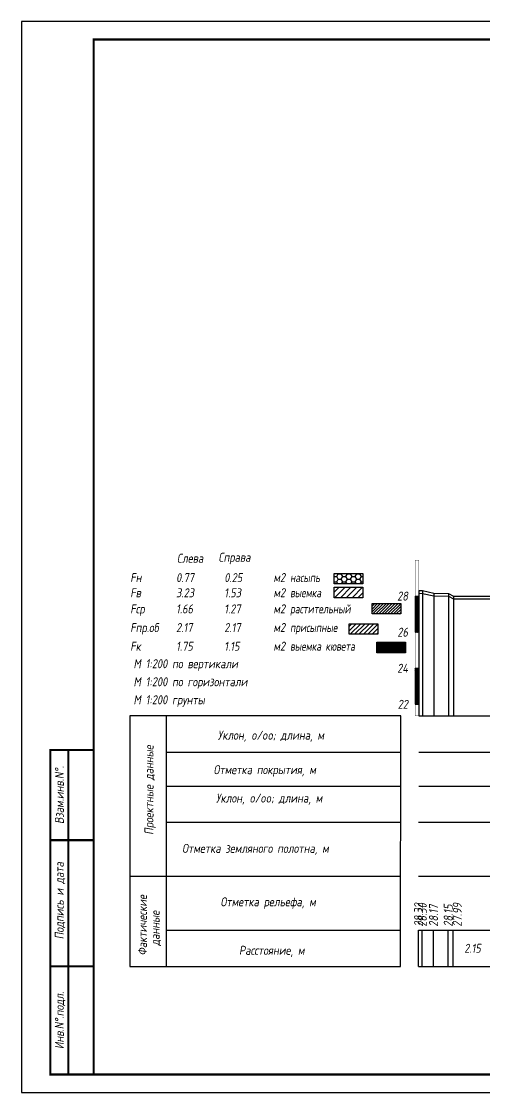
# Model space of a CAD drawing. Extents: x -717 to 1451, y -133302 to 233.
# Drawn here: x -30.1 to 98.2, y -108435.4 to -108138.4 of the extents above; entities that cross this region are included whole.
import ezdxf
from ezdxf.enums import TextEntityAlignment as Align

# ---------------------------------------------------------------- set-up
doc = ezdxf.new("R2010")
doc.units = 0
for name, color, linetype in [('Зарамочное оформление', 7, 'Continuous'), ('Код_510', 7, 'Continuous'), ('Линейка абсолютных высот', 7, 'Continuous'), ('Объем выемки', 7, 'Continuous'), ('Объем кюветов', 7, 'Continuous'), ('Объем насыпи', 7, 'Continuous'), ('Объем присыпных обочин', 7, 'Continuous'), ('Объем срезки растительного слоя', 7, 'Continuous'), ('Объём_2650', 7, 'Continuous'), ('Таблица', 7, 'Continuous'), ('Черный поперечник', 3, 'Continuous')]:
    doc.layers.add(name, color=color, linetype=linetype)
for name, color, linetype, true_color in [('Контур_2570', 7, 'Continuous', 0x80ff00), ('Объём_2563', 7, 'Continuous', 0xff8000), ('Объём_2570', 7, 'Continuous', 0x80ff00), ('Объём_2600', 7, 'Continuous', 0x808000), ('Объём_2620', 2, 'Continuous', 0xffff00)]:
    doc.layers.add(name, color=color, linetype=linetype, true_color=true_color)
doc.styles.add('М', font='romand.shx', dxfattribs={"width": 0.8, "oblique": 10, "height": 2.5})
pattern_1 = [(45.000001252, (0, 0), (-0.026516505928, 0.026516504769), []), (135.00000034, (0, 0), (-0.02651650519, -0.026516505506), [])]

# ---------------------------------------------------------------- blocks, each defined once
blk = doc.blocks.new('условные обозначения')
at = {"layer": 'Объём_2563'}
h = blk.add_hatch(dxfattribs=at)
h.set_pattern_fill('ANSI31', color=256, scale=0.3)
h.set_pattern_definition([(45, (-34.5, -100.5), (-0.673519, 0.673519), [])])
h.paths.add_polyline_path([(18.26, 7.53), (27.08, 7.53), (27.08, 4.62), (18.26, 4.62)])
at = {"layer": 'Объём_2570'}
h = blk.add_hatch(dxfattribs=at)
h.set_pattern_fill('ANSI31', color=3, scale=0.2)
h.set_pattern_definition([(45, (-32.9034, -100.5), (-0.4490128, 0.4490128), [])])
h.paths.add_polyline_path([(25.29, 13.16), (34.12, 13.16), (34.12, 10.25), (25.29, 10.25)])
at = {"layer": 'Объём_2600'}
h = blk.add_hatch(dxfattribs=at)
h.set_pattern_fill('ANSI31', color=6, scale=0.4)
h.set_pattern_definition([(45, (-34.5, -100.5), (-0.898026, 0.898026), [])])
h.paths.add_polyline_path([(13.63, 17.67), (22.46, 17.67), (22.46, 14.76), (13.63, 14.76)])
at = {"layer": 'Объём_2620'}
h = blk.add_hatch(dxfattribs=at)
h.set_pattern_fill('ANSI31', color=2, scale=0.1)
h.set_pattern_definition([(45, (-33.755, -100.5), (-0.2245064, 0.2245064), [])])
h.paths.add_polyline_path([(26.75, 2.41), (35.57, 2.41), (35.57, -0.5), (26.75, -0.5)])
at = {"layer": 'Объём_2650'}
h = blk.add_hatch(dxfattribs=at)
h.set_pattern_fill('HONEY', color=5, scale=0.3)
h.set_pattern_definition([(0, (-34.5, -100.5), (1.42875, 0.824889), [0.9525, -1.905]), (120, (-34.5, -100.5), (-1.42875, 0.824889), [0.9525, -1.905]), (60, (-34.5, -100.5), (3e-09, 1.6497784), [-1.905, 0.9525])])
h.paths.add_polyline_path([(13.63, 21.49), (22.46, 21.49), (22.46, 18.58), (13.63, 18.58)])
at = {"layer": 'Объём_2563'}
blk.add_lwpolyline([(18.26, 7.53), (27.08, 7.53), (27.08, 4.62), (18.26, 4.62)], close=True, dxfattribs=at)
at = {"layer": 'Объём_2620', "color": 2}
blk.add_lwpolyline([(26.75, 2.41), (35.57, 2.41), (35.57, -0.5), (26.75, -0.5)], close=True, dxfattribs=at)
at = {"layer": 'Объём_2650', "color": 5}
blk.add_lwpolyline([(13.63, 21.49), (22.46, 21.49), (22.46, 18.58), (13.63, 18.58)], close=True, dxfattribs=at)
at = {"layer": 'Объём_2650', "color": 6}
blk.add_lwpolyline([(13.63, 17.67), (22.46, 17.67), (22.46, 14.76), (13.63, 14.76)], close=True, dxfattribs=at)
at = {"layer": 'Объём_2650', "color": 3}
blk.add_lwpolyline([(25.29, 13.16), (34.12, 13.16), (34.12, 10.25), (25.29, 10.25)], close=True, dxfattribs=at)
at = {"layer": 'Объем насыпи', "color": 1, "style": 'М', "oblique": 10, "width": 0.8}
for s, p in [('насыпь', (0.09, 19.09)), ('выемка', (0.09, 14.89)), ('растительный', (0.09, 10.42)), ('присыпные', (0.09, 5.24)), ('выемка кювета', (0.09, 0.06))]:
    blk.add_text(s, height=2.5, dxfattribs=at).set_placement(p)

msp = doc.modelspace()

# ---------------------------------------------------------------- hatches: boundary and pattern name
at = {"layer": 'Линейка абсолютных высот'}
h = msp.add_hatch(dxfattribs=at)
h.set_pattern_fill('ANSI37', scale=0.3, style=0)
h.set_pattern_definition(pattern_1)
h.paths.add_polyline_path([(80, -108307.77), (80, -108297.77), (79, -108297.77), (79, -108307.77)])
h = msp.add_hatch(dxfattribs=at)
h.set_pattern_fill('ANSI37', scale=0.3, style=0)
h.set_pattern_definition(pattern_1)
h.paths.add_polyline_path([(80, -108327.77), (80, -108317.77), (79, -108317.77), (79, -108327.77)])

# ---------------------------------------------------------------- linework, layer by layer
at = {"layer": 'Код_510'}
for p, q in [((79.946, -108400.421), (79.946, -108390.421)), ((80.957, -108400.421), (80.957, -108390.421)), ((84.067, -108400.421), (84.067, -108390.421)), ((88.144, -108400.421), (88.144, -108390.421)), ((89.513, -108400.421), (89.513, -108390.421))]:
    msp.add_line(p, q, dxfattribs=at)
at = {"layer": 'Контур_2570', "flags": 128}
msp.add_lwpolyline([(80, -108296.936), (81.012, -108297.004), (84.122, -108297.684), (88.198, -108297.753), (89.567, -108298.554), (100.293, -108298.485), (105.405, -108298.536), (105.935, -108298.048), (109.516, -108298.35), (113.602, -108299.268), (119.99, -108303.269), (125.498, -108307.106), (126.151, -108307.731), (128.127, -108310.416), (131.308, -108310.764), (134.876, -108306.835), (136.898, -108305.982), (144.125, -108302.567), (148.806, -108302.316), (152.311, -108301.933), (152.811, -108302.683), (160.318, -108302.506)], dxfattribs=at)
at = {"layer": 'Линейка абсолютных высот', "color": 7, "const_width": 0.1, "flags": 128}
for points in [[(80, -108297.77), (80, -108287.77), (79, -108287.77), (79, -108297.77), (80, -108297.77)], [(80, -108307.77), (80, -108297.77), (79, -108297.77), (79, -108307.77), (80, -108307.77)], [(80, -108317.77), (80, -108307.77), (79, -108307.77), (79, -108317.77), (80, -108317.77)], [(80, -108327.77), (80, -108317.77), (79, -108317.77), (79, -108327.77), (80, -108327.77)], [(80, -108331), (80, -108327.77), (79, -108327.77), (79, -108331), (80, -108331)]]:
    msp.add_lwpolyline(points, dxfattribs=at)
at = {"layer": 'Таблица'}
for p, q in [((80, -108331), (322.584, -108331)), ((80, -108341), (322.584, -108341)), ((80, -108350.421), (322.584, -108350.421)), ((79.946, -108360.421), (322.53, -108360.421)), ((79.946, -108375.421), (322.53, -108375.421)), ((79.946, -108390.421), (322.53, -108390.421)), ((79.946, -108400.421), (322.53, -108400.421))]:
    msp.add_line(p, q, dxfattribs=at)
at = {"layer": 'Таблица', "linetype": 'Continuous', "flags": 128}
for points in [[(0, -108331), (-0.054, -108400.421)], [(75, -108331), (0, -108331)], [(10, -108331), (10, -108400.421)], [(74.946, -108400.421), (75, -108331)], [(10, -108341), (75, -108341)], [(10, -108350.421), (75, -108350.421)], [(9.946, -108360.421), (74.946, -108360.421)], [(-0.054, -108375.421), (74.946, -108375.421)], [(9.946, -108390.421), (74.946, -108390.421)], [(-0.054, -108400.421), (74.946, -108400.421)]]:
    msp.add_lwpolyline(points, dxfattribs=at)
at = {"layer": 'Черный поперечник', "color": 7}
for p, q in [((80, -108296.186), (80, -108331)), ((81.012, -108296.254), (81.012, -108331)), ((84.122, -108296.934), (84.122, -108331)), ((88.198, -108297.003), (88.198, -108331)), ((89.567, -108297.804), (89.567, -108331))]:
    msp.add_line(p, q, dxfattribs=at)
at = {"layer": 'Черный поперечник', "flags": 128}
msp.add_lwpolyline([(80, -108296.186), (81.012, -108296.254), (84.122, -108296.934), (88.198, -108297.003), (89.567, -108297.804), (100.293, -108297.735), (105.405, -108297.786), (105.935, -108297.298), (109.516, -108297.6), (113.602, -108298.518), (119.99, -108302.519), (125.498, -108306.356), (126.151, -108306.981), (128.127, -108309.666), (131.308, -108310.014), (134.876, -108306.085), (136.898, -108305.232), (144.125, -108301.817), (148.806, -108301.566), (152.311, -108301.183), (152.811, -108301.933), (160.318, -108301.756)], dxfattribs=at)

# ---------------------------------------------------------------- block references
at = {"layer": 'Объём_2570', "xscale": 0.9}
msp.add_blockref('условные обозначения', (44.274, -108312.964), dxfattribs=at)

# ---------------------------------------------------------------- texts
at = {"style": 'М', "oblique": 10, "width": 0.8}
msp.add_text('М 1:200 грунты', height=2.5, dxfattribs=at).set_placement((0.973, -108327.769))
at = {"layer": 'Код_510', "style": 'М', "oblique": 10, "width": 0.8}
for s, p in [('28.32', (79.946, -108389.421)), ('28.30', (80.957, -108389.421)), ('28.17', (84.067, -108389.421)), ('28.15', (88.144, -108389.421)), ('27.99', (90.644, -108389.421))]:
    msp.add_text(s, height=2.5, rotation=90, dxfattribs=at).set_placement(p, align=Align.MIDDLE_LEFT)
msp.add_text('2.15', height=2.5, dxfattribs=at).set_placement((94.876, -108395.421), align=Align.MIDDLE_CENTER)
at = {"layer": 'Линейка абсолютных высот', "style": 'М', "oblique": 10, "width": 0.8}
for s, p in [('28', (77, -108297.77)), ('26', (77, -108307.77)), ('24', (77, -108317.77)), ('22', (77, -108327.77))]:
    msp.add_text(s, height=2.5, dxfattribs=at).set_placement(p, align=Align.MIDDLE_RIGHT)
at = {"layer": 'Объем выемки', "style": 'М', "oblique": 10, "width": 0.8}
for s, p in [('Fв', (0.085, -108298.099)), ('3.23', (12.785, -108298.099)), ('1.53', (26.126, -108298.099)), ('м2', (39.731, -108298.065))]:
    msp.add_text(s, height=2.5, dxfattribs=at).set_placement(p)
at = {"layer": 'Объем кюветов', "style": 'М', "oblique": 10, "width": 0.8}
for s, p in [('Fк', (0.085, -108312.924)), ('1.75', (12.785, -108312.924)), ('1.15', (26.126, -108312.924)), ('м2', (39.731, -108312.89))]:
    msp.add_text(s, height=2.5, dxfattribs=at).set_placement(p)
at = {"layer": 'Объем насыпи', "style": 'М', "oblique": 10, "width": 0.8}
for s, p in [('Слева', (13.029, -108288.513)), ('Справа', (24.522, -108288.246)), ('Fн', (0.085, -108293.894)), ('0.77', (12.785, -108293.894)), ('0.25', (26.126, -108293.894)), ('м2', (39.731, -108293.861))]:
    msp.add_text(s, height=2.5, dxfattribs=at).set_placement(p)
at = {"layer": 'Объем присыпных обочин', "style": 'М', "oblique": 10, "width": 0.8}
for s, p in [('Fпр.об', (0.085, -108307.745)), ('2.17', (12.785, -108307.745)), ('2.17', (26.126, -108307.745)), ('м2', (39.731, -108307.712))]:
    msp.add_text(s, height=2.5, dxfattribs=at).set_placement(p)
at = {"layer": 'Объем срезки растительного слоя', "style": 'М', "oblique": 10, "width": 0.8}
for s, p in [('Fср', (0.085, -108302.567)), ('1.66', (12.785, -108302.567)), ('1.27', (26.126, -108302.567)), ('м2', (39.731, -108302.533))]:
    msp.add_text(s, height=2.5, dxfattribs=at).set_placement(p)
at = {"layer": 'Таблица', "style": 'М', "oblique": 10, "width": 0.8}
for s, p in [('М 1:200 по вертикали', (0.973, -108317.769)), ('М 1:200 по горизонтали', (0.973, -108322.769)), ('Уклон, o/oo; длина, м', (24.315, -108337.584)), ('Отметка покрытия, м', (23.148, -108347.139)), ('Уклон, o/oo; длина, м', (23.824, -108355.017)), ('Отметка земляного полотна, м', (14.462, -108368.965)), ('Отметка рельефа, м', (25.077, -108383.777)), ('Расстояние, м', (30.202, -108397.23))]:
    msp.add_text(s, height=2.5, dxfattribs=at).set_placement(p)
for s, p in [('Проектные данные ', (6.519, -108363.967)), ('Фактические ', (4.698, -108397.421)), ('данные', (8.204, -108394.716))]:
    msp.add_text(s, height=2.5, rotation=90, dxfattribs=at).set_placement(p)

# ---------------------------------------------------------------- wipeouts: each hides what was drawn before it
msp.add_wipeout([(-10.054, -108340.421), (-22.054, -108340.421), (-22.054, -108430.421), (-10.054, -108430.421)]).dxf.layer = 'Зарамочное оформление'

# ---------------------------------------------------------------- next in the draw order: linework, layer by layer
at = {"flags": 128}
msp.add_lwpolyline([(-30.054, -108435.421), (389.946, -108435.421), (389.946, -108138.421), (-30.054, -108138.421)], close=True, dxfattribs=at)
at = {"const_width": 0.6, "flags": 128}
msp.add_lwpolyline([(-10.054, -108430.421), (384.946, -108430.421), (384.946, -108143.421), (-10.054, -108143.421)], close=True, dxfattribs=at)
at = {"layer": 'Зарамочное оформление', "linetype": 'Continuous', "lineweight": -3, "const_width": 0.6, "flags": 128}
for points in [[(-10.054, -108430.421), (-22.054, -108430.421), (-22.054, -108340.421), (-10.054, -108340.421)], [(-17.054, -108430.421), (-17.054, -108340.421)], [(-22.054, -108365.421), (-10.054, -108365.421)], [(-22.054, -108400.421), (-10.054, -108400.421)]]:
    msp.add_lwpolyline(points, dxfattribs=at)

# ---------------------------------------------------------------- next in the draw order: texts
at = {"layer": 'Зарамочное оформление', "lineweight": 15, "style": 'М', "oblique": 10, "width": 0.8}
for s, p in [('Взам.инв.N%%d.', (-19.554, -108352.921)), ('Подпись и дата', (-19.572, -108382.227)), ('Инв.N%%d.подл.', (-19.554, -108415.421))]:
    msp.add_text(s, height=2.5, rotation=90, dxfattribs=at).set_placement(p, align=Align.MIDDLE_CENTER)

doc.saveas('drawing.dxf')
